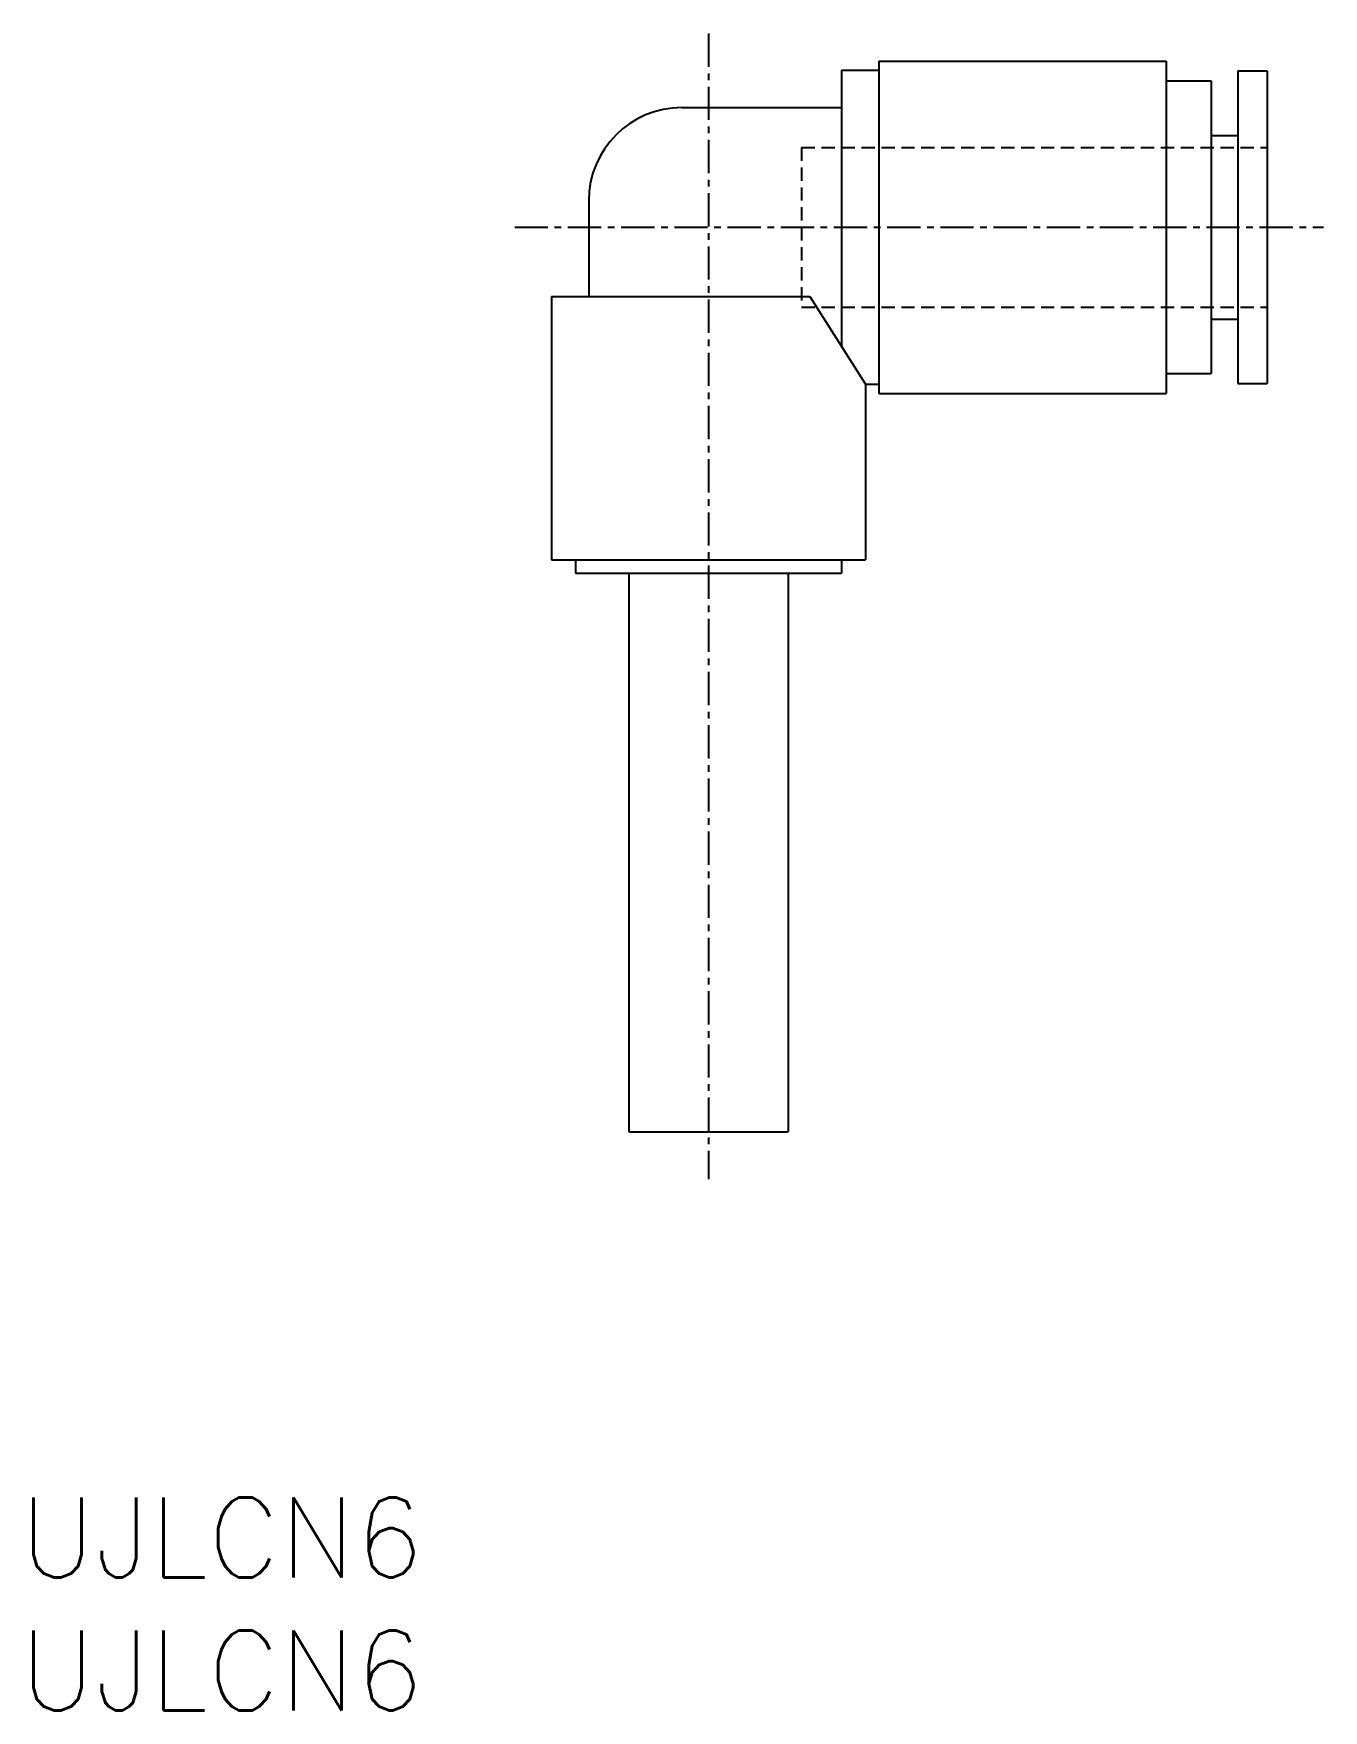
# Model space of a CAD drawing. Extents: x 0.5 to 49, y 0 to 63.
import ezdxf

# ---------------------------------------------------------------- set-up
doc = ezdxf.new("R2010")
doc.units = 0
doc.linetypes.add('CENTER', pattern=[2, 1.25, -0.25, 0.25, -0.25])
doc.linetypes.add('DASHED', pattern=[0.75, 0.5, -0.25])
doc.layers.get('0').update_dxf_attribs({"linetype": 'CONTINUOUS'})
doc.layers.add('CENTER', color=1, linetype='CENTER')
doc.styles.get("Standard").update_dxf_attribs({"font": 'txt.shx'})

# ---------------------------------------------------------------- blocks, each defined once
blk = doc.blocks.new('*U5')
at = {"color": 7, "linetype": 'CONTINUOUS'}
blk.add_text('UJLCN6', height=3, dxfattribs=at).set_placement((0, 5))
blk = doc.blocks.new('*U6')
at = {"color": 7, "linetype": 'CONTINUOUS'}
blk.add_text('UJLCN6', height=3, dxfattribs=at).set_placement((0, 0))

msp = doc.modelspace()

# ---------------------------------------------------------------- linework, layer by layer
at = {"color": 7, "linetype": 'CONTINUOUS'}
for p, q in [((32.285, 62.009), (43.085, 62.009)), ((32.285, 62.009), (32.285, 49.509)), ((43.085, 62.009), (43.085, 49.509)), ((30.885, 61.659), (32.285, 61.659)), ((30.885, 61.659), (30.885, 51.284)), ((43.085, 61.259), (44.785, 61.259)), ((44.785, 61.259), (44.785, 50.259)), ((45.785, 61.634), (45.785, 49.884)), ((45.785, 61.634), (46.885, 61.634)), ((46.885, 61.634), (46.885, 49.884)), ((24.885, 60.259), (30.885, 60.259)), ((44.785, 59.209), (45.785, 59.209)), ((21.385, 56.759), (21.385, 53.159)), ((19.985, 53.159), (19.985, 43.259)), ((19.985, 53.159), (29.701, 53.159)), ((29.701, 53.159), (31.785, 49.859)), ((44.785, 52.309), (45.785, 52.309)), ((31.785, 49.859), (32.285, 49.859)), ((31.785, 49.859), (31.785, 43.259)), ((43.085, 50.259), (44.785, 50.259)), ((45.785, 49.884), (46.885, 49.884)), ((32.285, 49.509), (43.085, 49.509)), ((19.985, 43.259), (31.785, 43.259)), ((20.885, 43.259), (20.885, 42.759)), ((30.885, 43.259), (30.885, 42.759)), ((20.885, 42.759), (30.885, 42.759)), ((22.885, 42.759), (22.885, 21.759)), ((28.885, 42.759), (28.885, 21.759)), ((22.885, 21.759), (28.885, 21.759))]:
    msp.add_line(p, q, dxfattribs=at)
at = {"color": 3, "linetype": 'DASHED'}
for p, q in [((29.385, 58.759), (46.885, 58.759)), ((29.385, 58.759), (29.385, 52.759)), ((29.385, 52.759), (46.885, 52.759))]:
    msp.add_line(p, q, dxfattribs=at)
at = {"color": 7, "linetype": 'CONTINUOUS'}
msp.add_arc((24.885, 56.759), 3.5, 89.99998, 179.99996, dxfattribs=at)
at = {"layer": 'CENTER', "color": 1, "linetype": 'CENTER'}
for p, q in [((25.885, 63.042), (25.885, 19.975)), ((18.602, 55.759), (49.002, 55.759))]:
    msp.add_line(p, q, dxfattribs=at)

# ---------------------------------------------------------------- block references
at = {"color": 7, "linetype": 'CONTINUOUS'}
for name in ['*U5', '*U6']:
    msp.add_blockref(name, (0, 0), dxfattribs=at)

doc.saveas('drawing.dxf')
